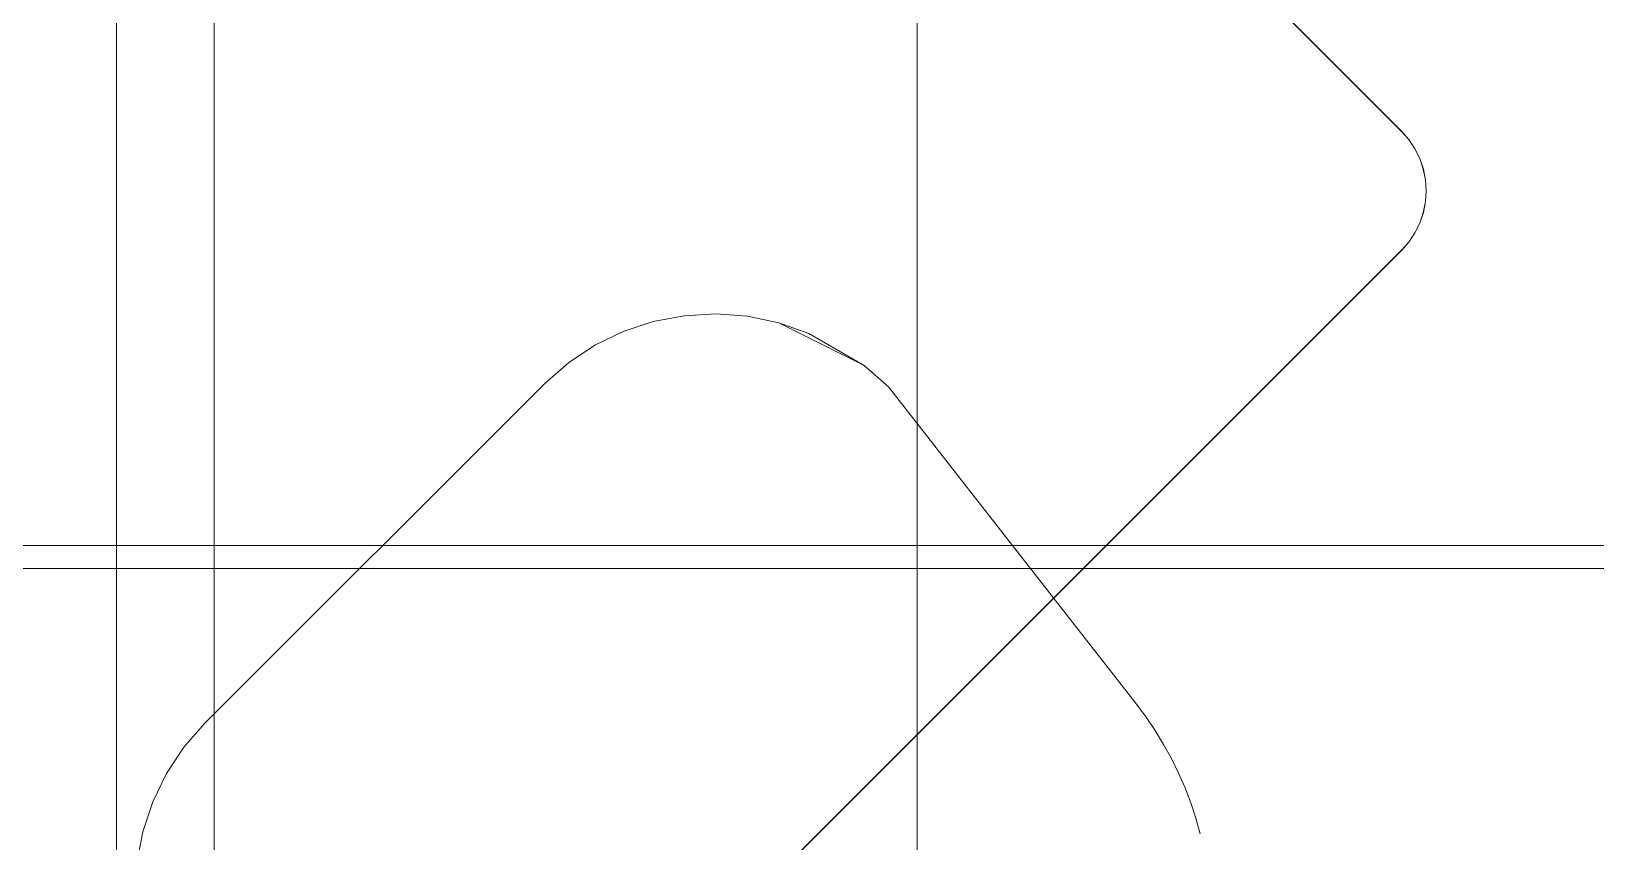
# Model space of a CAD drawing. Extents: x -566 to 72611, y -487 to 32334.
# Drawn here: x 79.21 to 103.63, y 38.37 to 51.03 of the extents above; entities that cross this region are included whole.
import ezdxf

# ---------------------------------------------------------------- set-up
doc = ezdxf.new("R2010")
doc.units = 0
doc.header["$LTSCALE"] = 0.5
doc.header["$MEASUREMENT"] = 0
doc.layers.add('ceilling', color=141, linetype='CONTINUOUS', lineweight=18)
doc.layers.add('floor', color=7, linetype='CONTINUOUS', lineweight=5, true_color=0xcfcfcf)
doc.layers.add('layout', color=7, linetype='CONTINUOUS', lineweight=5, true_color=0xcfcfcf)

msp = doc.modelspace()

# ---------------------------------------------------------------- hatches: boundary and pattern name
at = {"layer": 'floor'}
h = msp.add_hatch(dxfattribs=at)
h.set_pattern_fill('ANSI37', color=256, scale=100, angle=45)
h.set_pattern_definition([(90, (243.028, 267.632), (-12.5, 9e-16), []), (180, (243.028, 267.632), (-9e-16, -12.5), [])])
h.paths.add_polyline_path([(253.46925, 349.5), (154.11744, 349.5), (154.11744, 348.5), (101.14781, 348.5), (101.14781, 349.5), (0, 349.5), (0, 344.5), (36, 344.5, -0.33835703), (0, 308.66941), (0, 308.5), (0, 173.75), (253.46925, 173.75)])
h.paths.add_polyline_path([(36, 344.5), (0, 344.5), (0, 308.66941, 0.33835703)], flags=17)
h.paths.add_polyline_path([(253.46925, 173.75), (0, 173.75), (0, 173.74997), (0, 169.75), (253.46925, 169.75)])
h.paths.add_polyline_path([(253.46925, 169.75), (0, 169.75), (0, 149.21137), (36, 149.21137, -0.33835703), (0, 113.38078), (0, 113.21137), (0, 29.94998), (0, -5), (253.46925, -5)])
h.paths.add_polyline_path([(36, 149.21137), (0, 149.21137), (0, 113.38078, 0.33835703)], flags=17)
h.paths.add_polyline_path([(575.25, 169.75), (510, 169.75), (474.75, 169.75), (327.5, 169.75), (285.46925, 169.75), (285.46925, 165.75), (253.46925, 165.75), (253.46925, -5), (263.99725, -5), (263.99725, 95.99051), (287, 95.99051), (287, 97.5), (292, 97.5), (292, -5), (341.25, -5), (341.25, 13.02988), (341.25012, 15.02988), (346.24839, 15.02988, 0.36108524), (374.08728, 41.24999), (346.25012, 41.24999), (346.25012, 42.99999), (341.25, 42.99999), (341.25, 44.99999), (341.25, 97.5), (357.75, 97.5), (405.75, 97.5), (575.25, 97.5)])

# ---------------------------------------------------------------- linework, layer by layer
at = {"layer": 'ceilling'}
for p, q in [((82.06343, 169.75), (82.06343, -5)), ((0, 43), (341.25006, 43))]:
    msp.add_line(p, q, dxfattribs=at)
at = {"layer": 'layout'}
for points in [[(78.86543, 71.20378, -0.01238), (100.60091, 49.4657), (100.60225, 49.46696, -0.01238)], [(100.71422, 49.33651), (100.60225, 49.46696, -0.01238), (100.60091, 49.4657)], [(100.60225, 49.46696, -0.01238), (100.71422, 49.33651), (100.71561, 49.33755, -0.01238)], [(100.80965, 49.19361), (100.71561, 49.33755, -0.01238), (100.71422, 49.33651)], [(100.71561, 49.33755, -0.01238), (100.80965, 49.19361), (100.81118, 49.1945, -0.01238)], [(100.88567, 49.03956), (100.81118, 49.1945, -0.01238), (100.80965, 49.19361)], [(100.88567, 49.03956), (100.94085, 48.87683), (100.94263, 48.87718, -0.01238)], [(100.97436, 48.70832), (100.9426, 48.87733, -0.01238), (100.94085, 48.87683)], [(100.9426, 48.87733, -0.01238), (100.97436, 48.70832), (100.97617, 48.70858, -0.01238)], [(100.97617, 48.70858, -0.01238), (100.9856, 48.53687), (100.98744, 48.53694, -0.01238)], [(100.97615, 48.36523, -0.01238), (100.9856, 48.53687), (100.97436, 48.36547)], [(100.9856, 48.53687), (100.97615, 48.36523, -0.01238), (100.98744, 48.53694, -0.01238)], [(100.94087, 48.19698), (100.88727, 48.03358, -0.01238), (100.94258, 48.19648, -0.01238)], [(100.94258, 48.19648, -0.01238), (100.97436, 48.36547), (100.94087, 48.19698)], [(100.97436, 48.36547), (100.94258, 48.19648, -0.01238), (100.97615, 48.36523, -0.01238)], [(100.80967, 47.88019), (100.71567, 47.7363, -0.01238), (100.81122, 47.87933, -0.01238)], [(100.81122, 47.87933, -0.01238), (100.88567, 48.03431), (100.80967, 47.88019)], [(100.88567, 48.03431), (100.81122, 47.87933, -0.01238), (100.88727, 48.03358, -0.01238)], [(100.60219, 47.60689, -0.01238), (100.71425, 47.73738), (100.60091, 47.60817)], [(100.71425, 47.73738), (100.60219, 47.60689, -0.01238), (100.71567, 47.7363, -0.01238)], [(79.79536, 26.80007, -0.01238), (100.60091, 47.60817), (79.79417, 26.80143)], [(100.60091, 47.60817), (79.79536, 26.80007, -0.01238), (100.60219, 47.60689, -0.01238)], [(88.44557, 46.34039, -9.66339), (88.9139, 46.49522, -10.79021), (88.44557, 46.34039, -10.79021)], [(88.9139, 46.49522, -10.79021), (88.44557, 46.34039, -9.66339), (88.9139, 46.49522, -9.66339)], [(88.9139, 46.49522, -9.66339), (89.39967, 46.58722, -10.79021), (88.9139, 46.49522, -10.79021)], [(89.39967, 46.58722, -10.79021), (88.9139, 46.49522, -9.66339), (89.39967, 46.58722, -9.66339)], [(89.39967, 46.58722, -9.66339), (89.89453, 46.61475, -10.79021), (89.39967, 46.58722, -10.79021)], [(89.89453, 46.61475, -10.79021), (89.39967, 46.58722, -9.66339), (89.89453, 46.61475, -9.66339)], [(90.38996, 46.57744, -9.66339), (89.89453, 46.61475, -10.79021), (89.89453, 46.61475, -9.66339)], [(89.89453, 46.61475, -10.79021), (90.38996, 46.57744, -9.66339), (90.38996, 46.57744, -10.79021)], [(90.87765, 46.47576, -9.66339), (90.38996, 46.57744, -10.79021), (90.38996, 46.57744, -9.66339)], [(90.38996, 46.57744, -10.79021), (90.87765, 46.47576, -9.66339), (90.87765, 46.47576, -10.79021)], [(91.34914, 46.31161, -9.66339), (90.87765, 46.47576, -10.79021), (90.87765, 46.47576, -9.66339)], [(90.87765, 46.47576, -10.79021), (91.34914, 46.31161, -9.66339), (92.2117, 45.80795, -10.79021)], [(88.00266, 46.12536, -9.66339), (88.44557, 46.34039, -10.79021), (88.00266, 46.12536, -10.79021)], [(88.44557, 46.34039, -10.79021), (88.00266, 46.12536, -9.66339), (88.44557, 46.34039, -9.66339)], [(87.59287, 45.85367, -9.66339), (88.00266, 46.12536, -10.79021), (87.59287, 45.85367, -10.79021)], [(88.00266, 46.12536, -10.79021), (87.59287, 45.85367, -9.66339), (88.00266, 46.12536, -9.66339)], [(87.22298, 45.53022, -9.66339), (87.59287, 45.85367, -10.79021), (87.22298, 45.53022, -10.79021)], [(87.59287, 45.85367, -10.79021), (87.22298, 45.53022, -9.66339), (87.59287, 45.85367, -9.66339)], [(92.58798, 45.47712, -9.66339), (92.2117, 45.80795, -10.79021), (92.2117, 45.80795, -9.66339)], [(92.2117, 45.80795, -10.79021), (92.58798, 45.47712, -9.66339), (92.58798, 45.47712, -10.79021)], [(81.91111, 40.21836, -9.66339), (87.22298, 45.53022, -10.79021), (81.91111, 40.21836, -10.79021)], [(87.22298, 45.53022, -10.79021), (81.91111, 40.21836, -9.66339), (87.22298, 45.53022, -9.66339)], [(96.46215, 40.52075, -9.66339), (92.58798, 45.47712, -10.79021), (92.58798, 45.47712, -9.66339)], [(92.58798, 45.47712, -10.79021), (96.46215, 40.52075, -9.66339), (96.46215, 40.52075, -10.79021)], [(96.61336, 40.31788, -9.66339), (96.46215, 40.52075, -10.79021), (96.46215, 40.52075, -9.66339)], [(96.46215, 40.52075, -10.79021), (96.61336, 40.31788, -9.66339), (96.61336, 40.31788, -10.79021)], [(96.755, 40.10839, -9.66339), (96.61336, 40.31788, -10.79021), (96.61336, 40.31788, -9.66339)], [(96.61336, 40.31788, -10.79021), (96.755, 40.10839, -9.66339), (96.755, 40.10839, -10.79021)], [(81.58764, 39.84845, -9.66339), (81.91111, 40.21836, -10.79021), (81.58764, 39.84845, -10.79021)], [(81.91111, 40.21836, -10.79021), (81.58764, 39.84845, -9.66339), (81.91111, 40.21836, -9.66339)], [(96.88683, 39.8927, -9.66339), (96.755, 40.10839, -10.79021), (96.755, 40.10839, -9.66339)], [(96.755, 40.10839, -10.79021), (96.88683, 39.8927, -9.66339), (96.88683, 39.8927, -10.79021)], [(81.31596, 39.43866, -9.66339), (81.58764, 39.84845, -10.79021), (81.31596, 39.43866, -10.79021)], [(81.58764, 39.84845, -10.79021), (81.31596, 39.43866, -9.66339), (81.58764, 39.84845, -9.66339)], [(97.00856, 39.67124, -9.66339), (96.88683, 39.8927, -10.79021), (96.88683, 39.8927, -9.66339)], [(96.88683, 39.8927, -10.79021), (97.00856, 39.67124, -9.66339), (97.00856, 39.67124, -10.79021)], [(97.11989, 39.44455, -9.66339), (97.00856, 39.67124, -10.79021), (97.00856, 39.67124, -9.66339)], [(97.00856, 39.67124, -10.79021), (97.11989, 39.44455, -9.66339), (97.11989, 39.44455, -10.79021)], [(81.10094, 38.99577, -9.66339), (81.31596, 39.43866, -10.79021), (81.10094, 38.99577, -10.79021)], [(81.31596, 39.43866, -10.79021), (81.10094, 38.99577, -9.66339), (81.31596, 39.43866, -9.66339)], [(97.11989, 39.44455, -10.79021), (97.22057, 39.21309, -9.66339), (97.22057, 39.21309, -10.79021)], [(97.11989, 39.44455, -9.66339), (97.11989, 39.44455, -10.79021), (97.22057, 39.21309, -9.66339)], [(97.31037, 38.97747, -9.66339), (97.22057, 39.21309, -10.79021), (97.22057, 39.21309, -9.66339)], [(97.22057, 39.21309, -10.79021), (97.31037, 38.97747, -9.66339), (97.31037, 38.97747, -10.79021)], [(80.94609, 38.52741, -9.66339), (81.10094, 38.99577, -10.79021), (80.94609, 38.52741, -10.79021)], [(81.10094, 38.99577, -10.79021), (80.94609, 38.52741, -9.66339), (81.10094, 38.99577, -9.66339)], [(97.38915, 38.73809, -9.66339), (97.31037, 38.97747, -10.79021), (97.31037, 38.97747, -9.66339)], [(97.31037, 38.97747, -10.79021), (97.38915, 38.73809, -9.66339), (97.38915, 38.73809, -10.79021)], [(97.45674, 38.49545, -9.66339), (97.38915, 38.73809, -10.79021), (97.38915, 38.73809, -9.66339)], [(97.38915, 38.73809, -10.79021), (97.45674, 38.49545, -9.66339), (97.45674, 38.49545, -10.79021)], [(80.85412, 38.04166, -9.66339), (80.94609, 38.52741, -10.79021), (80.85412, 38.04166, -10.79021)], [(80.94609, 38.52741, -10.79021), (80.85412, 38.04166, -9.66339), (80.94609, 38.52741, -9.66339)]]:
    msp.add_3dface(points, dxfattribs=at)

doc.saveas('drawing.dxf')
